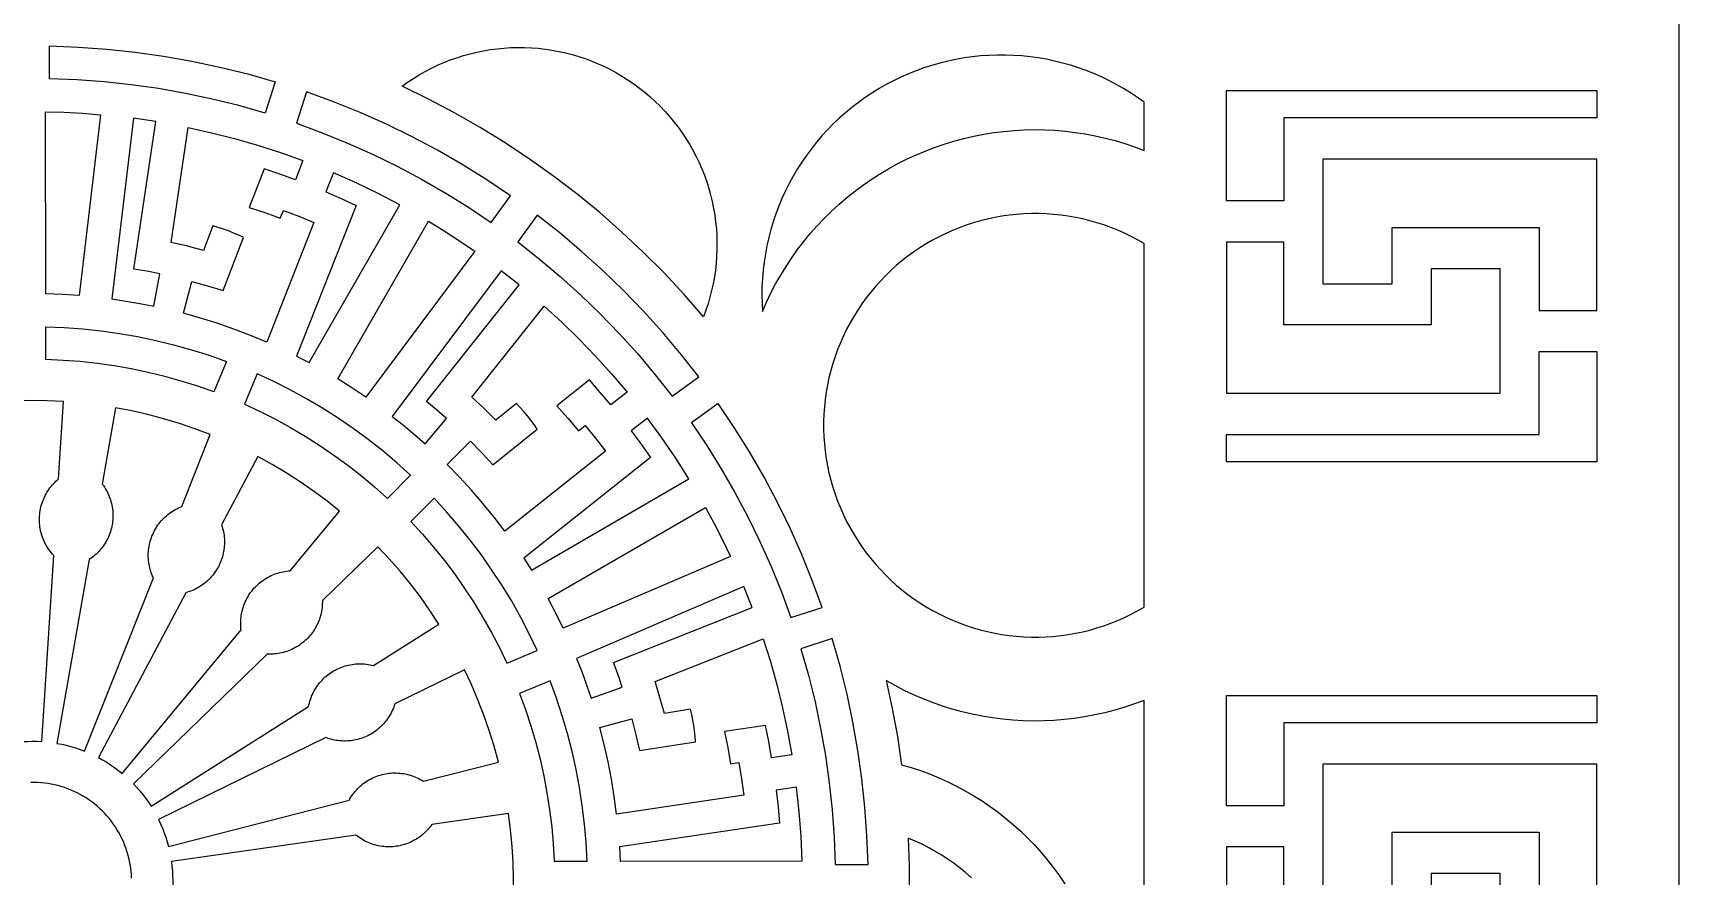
# Model space of a CAD drawing. Header units: millimetres. Extents: x 18407 to 19207, y 1 to 1601.
# Drawn here: x 18807.2 to 19207.2, y 802.7 to 1007.6 of the extents above; entities that cross this region are included whole.
import ezdxf

# ---------------------------------------------------------------- set-up
doc = ezdxf.new("R2010")
doc.units = ezdxf.units.MM
doc.layers.get('0').update_dxf_attribs({"color": 1, "true_color": 0xff0000})

msp = doc.modelspace()

# ---------------------------------------------------------------- linework, layer by layer
for points in [[(18407.23, 1.46), (19207.23, 1.46), (19207.23, 1601.46), (18407.23, 1601.46)], [(19187.23, 986.9), (19111.21, 986.9), (19111.21, 966.76), (19097.23, 966.76), (19097.23, 993.56), (19187.23, 993.56)], [(19187.23, 940.14), (19187.23, 976.88), (19120.67, 976.88), (19120.67, 946.62), (19137.5, 946.62), (19137.5, 960.29), (19173.25, 960.29), (19173.25, 940.14)], [(19097.23, 956.73), (19097.23, 920), (19163.79, 920), (19163.79, 950.26), (19146.96, 950.26), (19146.96, 936.59), (19111.21, 936.59), (19111.21, 956.73)], [(19097.23, 909.97), (19173.25, 909.97), (19173.25, 930.12), (19187.23, 930.12), (19187.23, 903.32), (19097.23, 903.32)], [(19187.23, 839.93), (19111.21, 839.93), (19111.21, 819.78), (19097.23, 819.78), (19097.23, 846.58), (19187.23, 846.58)], [(19187.23, 793.17), (19187.23, 829.9), (19120.67, 829.9), (19120.67, 799.64), (19137.5, 799.64), (19137.5, 813.31), (19173.25, 813.31), (19173.25, 793.17)], [(19097.23, 809.76), (19097.23, 773.02), (19163.79, 773.02), (19163.79, 803.29), (19146.96, 803.29), (19146.96, 789.61), (19111.21, 789.61), (19111.21, 809.76)]]:
    msp.add_lwpolyline(points, close=True)
for points in [[(18811.23, 996.39), (18811.23, 1004.39)], [(18811.23, 1004.39), (18818.2, 1004.13), (18825.15, 1003.64), (18832.08, 1002.9), (18838.98, 1001.93), (18845.85, 1000.72), (18852.67, 999.28), (18859.43, 997.6), (18866.13, 995.69)], [(18896.93, 994.62), (18898.29, 995.59), (18899.69, 996.51), (18901.11, 997.39), (18902.57, 998.21), (18904.05, 998.99), (18905.56, 999.71), (18907.1, 1000.38), (18908.65, 1000.99), (18910.23, 1001.55), (18911.82, 1002.06), (18913.44, 1002.51), (18915.06, 1002.9), (18916.7, 1003.23), (18918.35, 1003.51), (18920.01, 1003.73), (18921.67, 1003.89), (18923.34, 1004), (18925.02, 1004.04), (18926.69, 1004.03), (18928.36, 1003.96), (18930.03, 1003.83), (18931.69, 1003.64), (18933.35, 1003.4), (18934.99, 1003.09), (18936.63, 1002.73), (18938.25, 1002.32), (18939.85, 1001.84), (18941.44, 1001.32), (18943.01, 1000.73), (18944.55, 1000.09), (18946.08, 999.4), (18947.58, 998.66), (18949.05, 997.86), (18950.49, 997.01), (18951.9, 996.12), (18953.28, 995.17), (18954.63, 994.18), (18955.94, 993.14), (18957.21, 992.06), (18958.45, 990.93), (18959.64, 989.76), (18960.8, 988.54), (18961.91, 987.29), (18962.98, 986), (18964, 984.68), (18964.97, 983.32), (18965.9, 981.92), (18966.77, 980.5), (18967.6, 979.05), (18968.37, 977.56), (18969.1, 976.05), (18969.77, 974.52), (18970.38, 972.97), (18970.95, 971.39), (18971.45, 969.79), (18971.9, 968.18), (18972.3, 966.56), (18972.63, 964.92), (18972.91, 963.27), (18973.13, 961.61), (18973.3, 959.95), (18973.4, 958.28), (18973.45, 956.6), (18973.44, 954.93), (18973.37, 953.26), (18973.24, 951.59), (18973.06, 949.93), (18972.81, 948.27), (18972.51, 946.63), (18972.15, 944.99), (18971.74, 943.37), (18971.27, 941.77), (18970.74, 940.18), (18970.16, 938.61)], [(19077.23, 990.72), (19075.6, 991.89), (19073.92, 993), (19072.21, 994.06), (19070.46, 995.05), (19068.68, 995.99), (19066.87, 996.86), (19065.03, 997.67), (19063.16, 998.41), (19061.27, 999.09), (19059.36, 999.7), (19057.42, 1000.25), (19055.47, 1000.73), (19053.5, 1001.15), (19051.52, 1001.49), (19049.53, 1001.77), (19047.53, 1001.97), (19045.52, 1002.11), (19043.51, 1002.18), (19041.5, 1002.18), (19039.49, 1002.11), (19037.49, 1001.97), (19035.49, 1001.76), (19033.5, 1001.48), (19031.52, 1001.13), (19029.55, 1000.72), (19027.6, 1000.23), (19025.66, 999.68), (19023.75, 999.07), (19021.86, 998.39), (19019.99, 997.64), (19018.15, 996.83), (19016.34, 995.95), (19014.56, 995.02), (19012.82, 994.02), (19011.11, 992.96), (19009.43, 991.85), (19007.8, 990.68), (19006.21, 989.45), (19004.66, 988.16), (19003.16, 986.83), (19001.7, 985.44), (19000.29, 984.01), (18998.94, 982.52), (18997.63, 980.99), (18996.38, 979.42), (18995.18, 977.8), (18994.04, 976.15), (18992.96, 974.45), (18991.94, 972.72), (18990.98, 970.96), (18990.08, 969.16), (18989.24, 967.33), (18988.46, 965.48), (18987.75, 963.6), (18987.11, 961.69), (18986.53, 959.77), (18986.02, 957.82), (18985.58, 955.86), (18985.2, 953.89), (18984.89, 951.9), (18984.65, 949.9), (18984.48, 947.9), (18984.38, 945.89), (18984.35, 943.88), (18984.39, 941.87), (18984.5, 939.86)], [(18863.66, 988.08), (18857.26, 989.9), (18850.8, 991.5), (18844.29, 992.87), (18837.73, 994.03), (18831.14, 994.96), (18824.52, 995.66), (18817.88, 996.14), (18811.23, 996.39)], [(18866.13, 995.69), (18863.66, 988.08)], [(18873.74, 993.22), (18871.27, 985.61)], [(18923.27, 967.98), (18917.49, 971.87), (18911.57, 975.56), (18905.53, 979.04), (18899.38, 982.31), (18893.11, 985.36), (18886.75, 988.2), (18880.29, 990.82), (18873.74, 993.22)], [(18970.16, 938.61), (18965.46, 944), (18960.59, 949.23), (18955.55, 954.29), (18950.33, 959.18), (18944.96, 963.9), (18939.43, 968.43), (18933.75, 972.77), (18927.93, 976.92), (18921.98, 980.87), (18915.89, 984.62), (18909.69, 988.16), (18903.36, 991.5), (18896.93, 994.62)], [(18810.36, 944.17), (18810.32, 988.4)], [(18810.32, 988.4), (18814.78, 988.28), (18819.23, 988.04), (18823.68, 987.7)], [(19077.23, 979.02), (19077.23, 990.72)], [(18823.68, 987.7), (18818.45, 943.76)], [(18831.63, 986.83), (18826.41, 942.91)], [(18837.07, 986.03), (18831.63, 986.83)], [(18831.79, 950.19), (18837.07, 986.03)], [(18840.83, 956.61), (18844.94, 984.58)], [(18844.94, 984.58), (18850.62, 983.32), (18856.25, 981.89), (18861.84, 980.27), (18867.38, 978.49), (18872.85, 976.53)], [(18871.27, 985.61), (18877.52, 983.32), (18883.69, 980.81), (18889.76, 978.1), (18895.74, 975.18), (18901.62, 972.06), (18907.39, 968.73), (18913.04, 965.22), (18918.57, 961.51)], [(18984.5, 939.86), (18985.49, 942.13), (18986.56, 944.37), (18987.71, 946.56), (18988.93, 948.72), (18990.23, 950.83), (18991.6, 952.9), (18993.04, 954.92), (18994.54, 956.88), (18996.12, 958.8), (18997.76, 960.66), (18999.46, 962.46), (19001.22, 964.2), (19003.05, 965.88), (19004.93, 967.49), (19006.86, 969.04), (19008.85, 970.52), (19010.88, 971.94), (19012.97, 973.28), (19015.09, 974.55), (19017.26, 975.74), (19019.48, 976.86), (19021.72, 977.9), (19024.01, 978.87), (19026.32, 979.75), (19028.67, 980.56), (19031.04, 981.28), (19033.43, 981.92), (19035.84, 982.48), (19038.28, 982.95), (19040.72, 983.34), (19043.18, 983.65), (19045.65, 983.87), (19048.13, 984.01), (19050.6, 984.06), (19053.08, 984.02), (19055.56, 983.9), (19058.03, 983.69), (19060.49, 983.4), (19062.94, 983.03), (19065.37, 982.57), (19067.79, 982.02), (19070.19, 981.4), (19072.56, 980.69), (19074.91, 979.9), (19077.23, 979.02)], [(18872.85, 976.53), (18871.01, 971.88)], [(18863.46, 974.52), (18859.76, 965.16)], [(18871.01, 971.88), (18867.25, 973.24), (18863.46, 974.52)], [(18880.28, 973.57), (18878.44, 968.91)], [(18896.42, 965.78), (18891.13, 968.55), (18885.74, 971.14), (18880.28, 973.57)], [(18878.44, 968.91), (18882.11, 967.31), (18885.74, 965.62)], [(18859.76, 965.16), (18863.56, 963.89), (18867.32, 962.53)], [(18867.32, 962.53), (18868.08, 964.44)], [(18868.08, 964.44), (18871.81, 963), (18875.51, 961.47)], [(18885.74, 965.62), (18871.3, 929.02)], [(18874.34, 927.45), (18896.42, 965.78)], [(18918.57, 961.51), (18923.27, 967.98)], [(18850.97, 960.71), (18848.66, 954.7)], [(18858.43, 957.84), (18857.23, 958.41), (18856, 958.94), (18854.76, 959.44), (18853.51, 959.9), (18852.24, 960.32), (18850.97, 960.71)], [(18875.51, 961.47), (18864.04, 932.42)], [(18881.29, 923.49), (18903.37, 961.82)], [(18903.37, 961.82), (18907.17, 959.48), (18910.91, 957.04), (18914.6, 954.53)], [(18929.74, 963.28), (18925.04, 956.81)], [(18969.05, 923.98), (18964.75, 929.46), (18960.26, 934.79), (18955.59, 939.97), (18950.75, 944.98), (18945.74, 949.82), (18940.56, 954.49), (18935.23, 958.98), (18929.74, 963.28)], [(19077.23, 956.37), (19075.67, 957.26), (19074.09, 958.1), (19072.47, 958.89), (19070.83, 959.61), (19069.17, 960.28), (19067.48, 960.89), (19065.77, 961.44), (19064.05, 961.93), (19062.31, 962.37), (19060.55, 962.74), (19058.78, 963.04), (19057, 963.29), (19055.22, 963.48), (19053.43, 963.6), (19051.64, 963.66), (19049.84, 963.66), (19048.05, 963.59), (19046.26, 963.46), (19044.47, 963.27), (19042.7, 963.02), (19040.93, 962.71), (19039.18, 962.33), (19037.43, 961.89), (19035.71, 961.4), (19034, 960.84), (19032.32, 960.23), (19030.66, 959.55), (19029.02, 958.82), (19027.4, 958.03), (19025.82, 957.19), (19024.27, 956.29), (19022.75, 955.34), (19021.26, 954.33), (19019.81, 953.28), (19018.4, 952.17), (19017.02, 951.01), (19015.69, 949.81), (19014.4, 948.57), (19013.15, 947.27), (19011.95, 945.94), (19010.8, 944.56), (19009.7, 943.15), (19008.64, 941.7), (19007.64, 940.21), (19006.69, 938.69), (19005.8, 937.13), (19004.95, 935.55), (19004.17, 933.93), (19003.44, 932.29), (19002.77, 930.63), (19002.15, 928.94), (19001.6, 927.24), (19001.11, 925.51), (19000.67, 923.77), (19000.3, 922.01), (18999.99, 920.25), (18999.74, 918.47), (18999.55, 916.69), (18999.43, 914.9), (18999.36, 913.1), (18999.36, 911.31), (18999.43, 909.51), (18999.55, 907.72), (18999.74, 905.94), (18999.99, 904.16), (19000.3, 902.39), (19000.67, 900.64), (19001.11, 898.9), (19001.6, 897.17), (19002.15, 895.47), (19002.77, 893.78), (19003.44, 892.12), (19004.17, 890.48), (19004.95, 888.86), (19005.8, 887.28), (19006.69, 885.72), (19007.64, 884.2), (19008.64, 882.71), (19009.7, 881.26), (19010.8, 879.85), (19011.95, 878.47), (19013.15, 877.14), (19014.4, 875.84), (19015.69, 874.6), (19017.02, 873.39), (19018.4, 872.24), (19019.81, 871.13), (19021.26, 870.08), (19022.75, 869.07), (19024.27, 868.12), (19025.82, 867.22), (19027.4, 866.38), (19029.02, 865.59), (19030.66, 864.86), (19032.32, 864.18), (19034, 863.57), (19035.71, 863.01), (19037.43, 862.51), (19039.18, 862.08), (19040.93, 861.7), (19042.7, 861.39), (19044.47, 861.14), (19046.26, 860.95), (19048.05, 860.82), (19049.84, 860.75), (19051.64, 860.75), (19053.43, 860.81), (19055.22, 860.93), (19057, 861.12), (19058.78, 861.36), (19060.55, 861.67), (19062.31, 862.04), (19064.05, 862.47), (19065.77, 862.97), (19067.48, 863.52), (19069.17, 864.13), (19070.83, 864.8), (19072.47, 865.52), (19074.09, 866.31), (19075.67, 867.15), (19077.23, 868.04)], [(18848.66, 954.7), (18844.76, 955.71), (18840.83, 956.61)], [(18853.48, 944.94), (18858.43, 957.84)], [(18925.04, 956.81), (18930.27, 952.7), (18935.37, 948.41), (18940.31, 943.95), (18945.09, 939.32), (18949.72, 934.54), (18954.18, 929.6), (18958.47, 924.51), (18962.58, 919.27)], [(19077.23, 868.04), (19077.23, 956.37)], [(18914.6, 954.53), (18888.1, 919.09)], [(18838.06, 949.02), (18834.93, 949.64), (18831.79, 950.19)], [(18836.6, 941.15), (18838.06, 949.02)], [(18921.05, 949.79), (18894.56, 914.37)], [(18925.36, 946.38), (18921.05, 949.79)], [(18818.45, 943.76), (18814.41, 944.03), (18810.36, 944.17)], [(18843.8, 939.44), (18845.85, 947.18)], [(18845.85, 947.18), (18849.68, 946.11), (18853.48, 944.94)], [(18902.87, 917.98), (18925.36, 946.38)], [(18826.41, 942.91), (18829.82, 942.41), (18833.22, 941.82), (18836.6, 941.15)], [(18913.9, 919.03), (18931.45, 941.19)], [(18931.45, 941.19), (18935.74, 937.26), (18939.9, 933.2), (18943.93, 929.01), (18947.83, 924.7), (18951.6, 920.27)], [(18810.37, 928.17), (18810.37, 936.17)], [(18810.37, 936.17), (18814.85, 935.99), (18819.33, 935.66), (18823.8, 935.18), (18828.25, 934.56), (18832.67, 933.78), (18837.07, 932.86), (18841.43, 931.79), (18845.75, 930.58), (18850.03, 929.23), (18854.27, 927.73)], [(18864.04, 932.42), (18860.08, 934.06), (18856.07, 935.59), (18852.02, 937), (18847.93, 938.28), (18843.8, 939.44)], [(18851.21, 920.33), (18847.27, 921.72), (18843.29, 922.97), (18839.26, 924.09), (18835.21, 925.08), (18831.12, 925.94), (18827, 926.65), (18822.87, 927.24), (18818.71, 927.69), (18814.55, 928), (18810.37, 928.17)], [(18871.3, 929.02), (18874.34, 927.45)], [(18854.27, 927.73), (18851.21, 920.33)], [(18861.68, 924.72), (18858.62, 917.32)], [(18899.01, 900.12), (18895.67, 903.12), (18892.23, 906.01), (18888.7, 908.79), (18885.08, 911.44), (18881.37, 913.98), (18877.58, 916.38), (18873.71, 918.66), (18869.77, 920.82), (18865.76, 922.83), (18861.68, 924.72)], [(18888.1, 919.09), (18884.73, 921.34), (18881.29, 923.49)], [(18942.45, 923.23), (18934.57, 916.96)], [(18947.68, 917.16), (18945.1, 920.22), (18942.45, 923.23)], [(18951.6, 920.27), (18947.68, 917.16)], [(18962.58, 919.27), (18969.05, 923.98)], [(18814.69, 917.97), (18810.7, 918.16), (18806.71, 918.21), (18802.72, 918.12), (18798.74, 917.9), (18794.76, 917.54), (18790.8, 917.05)], [(18813.48, 899.19), (18814.69, 917.97)], [(18827.33, 916.46), (18824.09, 897.93)], [(18850.32, 909.96), (18846.59, 911.37), (18842.81, 912.65), (18838.99, 913.8), (18835.13, 914.82), (18831.24, 915.71), (18827.33, 916.46)], [(18858.62, 917.32), (18862.41, 915.56), (18866.14, 913.68), (18869.81, 911.68), (18873.41, 909.56), (18876.93, 907.32), (18880.38, 904.97), (18883.75, 902.5), (18887.04, 899.92), (18890.24, 897.24), (18893.35, 894.45)], [(18907.71, 913.84), (18905.31, 915.94), (18902.87, 917.98)], [(18919.73, 913.46), (18916.85, 916.28), (18913.9, 919.03)], [(18924.73, 917.5), (18919.73, 913.46)], [(18929.76, 911.29), (18929, 912.38), (18928.21, 913.46), (18927.38, 914.51), (18926.53, 915.53), (18925.64, 916.53), (18924.73, 917.5)], [(18934.57, 916.96), (18937.22, 913.96), (18939.81, 910.91)], [(18973.75, 917.5), (18967.28, 912.8)], [(18998.99, 867.97), (18996.59, 874.52), (18993.97, 880.98), (18991.13, 887.34), (18988.07, 893.61), (18984.8, 899.76), (18981.32, 905.8), (18977.64, 911.72), (18973.75, 917.5)], [(18894.56, 914.37), (18897.27, 912.23), (18899.92, 910.02), (18902.51, 907.75)], [(18902.51, 907.75), (18907.71, 913.84)], [(18939.81, 910.91), (18941.41, 912.18)], [(18941.41, 912.18), (18943.92, 909.07), (18946.36, 905.9)], [(18956.55, 913.98), (18952.63, 910.87)], [(18966.63, 899.17), (18963.43, 904.21), (18960.07, 909.15), (18956.55, 913.98)], [(18967.28, 912.8), (18970.99, 907.27), (18974.5, 901.62), (18977.82, 895.85), (18980.95, 889.97), (18983.87, 883.99), (18986.58, 877.92), (18989.09, 871.75), (18991.38, 865.5)], [(18843.38, 892.47), (18850.32, 909.96)], [(18907.89, 902.67), (18913.53, 908.35)], [(18913.53, 908.35), (18916.31, 905.5), (18919.02, 902.59)], [(18919.02, 902.59), (18929.76, 911.29)], [(18952.63, 910.87), (18955, 907.65), (18957.3, 904.37)], [(18861.88, 904.63), (18853.07, 888)], [(18881.74, 891.34), (18878.63, 893.83), (18875.43, 896.22), (18872.15, 898.49), (18868.8, 900.65), (18865.37, 902.7), (18861.88, 904.63)], [(18946.36, 905.9), (18921.9, 886.47)], [(18957.3, 904.37), (18926.49, 879.9)], [(18893.35, 894.45), (18899.01, 900.12)], [(18921.9, 886.47), (18919.3, 889.88), (18916.59, 893.2), (18913.79, 896.44), (18910.89, 899.6), (18907.89, 902.67)], [(18812.29, 880.59), (18812, 880.91), (18811.72, 881.25), (18811.45, 881.59), (18811.19, 881.94), (18810.94, 882.29), (18810.7, 882.66), (18810.48, 883.04), (18810.27, 883.42), (18810.08, 883.81), (18809.89, 884.2), (18809.72, 884.6), (18809.57, 885.01), (18809.43, 885.42), (18809.3, 885.84), (18809.19, 886.26), (18809.09, 886.68), (18809.01, 887.11), (18808.94, 887.54), (18808.88, 887.97), (18808.84, 888.41), (18808.82, 888.84), (18808.81, 889.28), (18808.82, 889.71), (18808.84, 890.15), (18808.87, 890.58), (18808.92, 891.02), (18808.99, 891.45), (18809.07, 891.88), (18809.16, 892.3), (18809.27, 892.72), (18809.39, 893.14), (18809.53, 893.55), (18809.68, 893.96), (18809.85, 894.37), (18810.03, 894.76), (18810.22, 895.15), (18810.42, 895.54), (18810.64, 895.91), (18810.87, 896.28), (18811.12, 896.64), (18811.37, 897), (18811.64, 897.34), (18811.92, 897.67), (18812.21, 898), (18812.52, 898.31), (18812.83, 898.61), (18813.15, 898.91), (18813.48, 899.19)], [(18824.09, 897.93), (18824.34, 897.57), (18824.59, 897.21), (18824.82, 896.85), (18825.04, 896.47), (18825.25, 896.09), (18825.44, 895.7), (18825.62, 895.3), (18825.79, 894.9), (18825.94, 894.49), (18826.08, 894.08), (18826.2, 893.66), (18826.31, 893.24), (18826.41, 892.81), (18826.49, 892.38), (18826.56, 891.95), (18826.61, 891.52), (18826.64, 891.09), (18826.67, 890.65), (18826.67, 890.22), (18826.66, 889.78), (18826.64, 889.35), (18826.6, 888.91), (18826.55, 888.48), (18826.48, 888.05), (18826.4, 887.62), (18826.3, 887.2), (18826.19, 886.78), (18826.07, 886.36), (18825.93, 885.95), (18825.77, 885.54), (18825.6, 885.14), (18825.42, 884.74), (18825.23, 884.35), (18825.02, 883.97), (18824.8, 883.59), (18824.56, 883.23), (18824.32, 882.87), (18824.06, 882.52), (18823.79, 882.18), (18823.51, 881.84), (18823.21, 881.52), (18822.91, 881.21), (18822.6, 880.91), (18822.27, 880.62), (18821.94, 880.34), (18821.59, 880.07), (18821.24, 879.81), (18820.88, 879.57)], [(18928.34, 877.01), (18966.63, 899.17)], [(18836.5, 875.16), (18836.32, 875.55), (18836.15, 875.95), (18836, 876.36), (18835.86, 876.78), (18835.74, 877.19), (18835.63, 877.61), (18835.53, 878.04), (18835.45, 878.47), (18835.38, 878.9), (18835.33, 879.33), (18835.29, 879.76), (18835.27, 880.2), (18835.27, 880.63), (18835.27, 881.07), (18835.3, 881.51), (18835.33, 881.94), (18835.39, 882.37), (18835.45, 882.8), (18835.54, 883.23), (18835.63, 883.65), (18835.74, 884.08), (18835.87, 884.49), (18836.01, 884.91), (18836.16, 885.31), (18836.33, 885.71), (18836.51, 886.11), (18836.71, 886.5), (18836.92, 886.88), (18837.14, 887.26), (18837.37, 887.63), (18837.62, 887.99), (18837.87, 888.34), (18838.14, 888.68), (18838.43, 889.01), (18838.72, 889.33), (18839.02, 889.64), (18839.34, 889.95), (18839.66, 890.24), (18840, 890.52), (18840.34, 890.78), (18840.69, 891.04), (18841.05, 891.28), (18841.42, 891.51), (18841.8, 891.73), (18842.18, 891.94), (18842.58, 892.13), (18842.97, 892.31), (18843.38, 892.47)], [(18904.7, 894.5), (18899.05, 888.83)], [(18929.78, 857.49), (18927.84, 861.54), (18925.77, 865.53), (18923.57, 869.44), (18921.24, 873.28), (18918.78, 877.04), (18916.2, 880.71), (18913.5, 884.3), (18910.68, 887.8), (18907.75, 891.2), (18904.7, 894.5)], [(18932.39, 870.11), (18970.67, 892.26)], [(18970.67, 892.26), (18972.79, 888.33), (18974.81, 884.36), (18976.75, 880.34)], [(18869.73, 876.85), (18881.74, 891.34)], [(18899.05, 888.83), (18901.88, 885.76), (18904.6, 882.6), (18907.22, 879.34), (18909.74, 876.01), (18912.14, 872.59), (18914.42, 869.09), (18916.59, 865.52), (18918.65, 861.89), (18920.58, 858.18), (18922.38, 854.42)], [(18853.07, 888), (18853.21, 887.58), (18853.33, 887.16), (18853.44, 886.74), (18853.53, 886.32), (18853.61, 885.89), (18853.67, 885.46), (18853.72, 885.02), (18853.75, 884.59), (18853.77, 884.15), (18853.78, 883.72), (18853.77, 883.28), (18853.74, 882.85), (18853.7, 882.41), (18853.64, 881.98), (18853.57, 881.55), (18853.49, 881.13), (18853.39, 880.7), (18853.28, 880.28), (18853.15, 879.86), (18853.01, 879.45), (18852.85, 879.05), (18852.68, 878.65), (18852.5, 878.25), (18852.3, 877.86), (18852.09, 877.48), (18851.86, 877.11), (18851.63, 876.74), (18851.38, 876.38), (18851.12, 876.03), (18850.85, 875.69), (18850.56, 875.36), (18850.27, 875.04), (18849.96, 874.73), (18849.65, 874.43), (18849.32, 874.15), (18848.98, 873.87), (18848.64, 873.6), (18848.28, 873.35), (18847.92, 873.11), (18847.55, 872.88), (18847.17, 872.66), (18846.79, 872.46), (18846.39, 872.27), (18846, 872.1), (18845.59, 871.93), (18845.18, 871.79), (18844.77, 871.65), (18844.35, 871.53)], [(18809.4, 835.37), (18812.29, 880.59)], [(18891.08, 882.69), (18877.57, 869.6)], [(18905.87, 863.91), (18903.68, 867.25), (18901.37, 870.5), (18898.96, 873.68), (18896.44, 876.77), (18893.81, 879.78), (18891.08, 882.69)], [(18976.75, 880.34), (18936.08, 862.9)], [(18820.88, 879.57), (18813.08, 834.93)], [(18857.84, 862.5), (18857.79, 862.94), (18857.76, 863.37), (18857.74, 863.81), (18857.73, 864.24), (18857.74, 864.68), (18857.77, 865.11), (18857.81, 865.55), (18857.86, 865.98), (18857.93, 866.41), (18858.02, 866.84), (18858.12, 867.26), (18858.23, 867.68), (18858.36, 868.1), (18858.5, 868.51), (18858.66, 868.92), (18858.83, 869.32), (18859.01, 869.71), (18859.21, 870.1), (18859.42, 870.48), (18859.64, 870.86), (18859.88, 871.22), (18860.13, 871.58), (18860.39, 871.93), (18860.66, 872.27), (18860.94, 872.6), (18861.24, 872.92), (18861.54, 873.23), (18861.86, 873.53), (18862.19, 873.82), (18862.52, 874.1), (18862.87, 874.36), (18863.22, 874.61), (18863.58, 874.86), (18863.95, 875.09), (18864.33, 875.3), (18864.72, 875.5), (18865.11, 875.69), (18865.51, 875.87), (18865.91, 876.03), (18866.32, 876.18), (18866.74, 876.31), (18867.15, 876.43), (18867.58, 876.54), (18868, 876.63), (18868.43, 876.71), (18868.86, 876.77), (18869.3, 876.82), (18869.73, 876.85)], [(18926.49, 879.9), (18928.34, 877.01)], [(18819.77, 833.04), (18836.5, 875.16)], [(18979.96, 873.01), (18939.32, 855.58)], [(18981.99, 867.9), (18979.96, 873.01)], [(18844.35, 871.53), (18823.13, 831.48)], [(18877.57, 869.6), (18877.57, 869.16), (18877.55, 868.72), (18877.53, 868.29), (18877.48, 867.86), (18877.43, 867.42), (18877.35, 867), (18877.27, 866.57), (18877.16, 866.14), (18877.05, 865.73), (18876.92, 865.31), (18876.77, 864.9), (18876.61, 864.49), (18876.44, 864.09), (18876.25, 863.7), (18876.06, 863.31), (18875.84, 862.93), (18875.62, 862.56), (18875.38, 862.19), (18875.13, 861.84), (18874.87, 861.49), (18874.59, 861.15), (18874.31, 860.82), (18874.01, 860.51), (18873.7, 860.2), (18873.38, 859.9), (18873.05, 859.61), (18872.72, 859.34), (18872.37, 859.07), (18872.01, 858.82), (18871.65, 858.58), (18871.28, 858.36), (18870.9, 858.14), (18870.51, 857.94), (18870.12, 857.76), (18869.72, 857.58), (18869.31, 857.42), (18868.9, 857.28), (18868.49, 857.14), (18868.07, 857.03), (18867.65, 856.92), (18867.22, 856.84), (18866.79, 856.76), (18866.36, 856.7), (18865.92, 856.66), (18865.49, 856.63), (18865.05, 856.62), (18864.62, 856.62), (18864.18, 856.63)], [(18936.08, 862.9), (18934.28, 866.53), (18932.39, 870.11)], [(18948.32, 854.55), (18981.99, 867.9)], [(18991.38, 865.5), (18998.99, 867.97)], [(18828.91, 827.62), (18857.84, 862.5)], [(18889.97, 853.84), (18905.87, 863.91)], [(18958.39, 849.94), (18984.68, 860.36)], [(18984.68, 860.36), (18986.42, 854.82), (18987.99, 849.22), (18989.39, 843.57), (18990.61, 837.89), (18991.66, 832.17)], [(19001.46, 860.37), (18993.85, 857.89)], [(19010.16, 805.46), (19009.9, 812.43), (19009.4, 819.38), (19008.67, 826.31), (19007.7, 833.21), (19006.49, 840.08), (19005.05, 846.9), (19003.37, 853.66), (19001.46, 860.37)], [(18864.18, 856.63), (18831.63, 825.1)], [(18922.38, 854.42), (18929.78, 857.49)], [(18993.85, 857.89), (18995.67, 851.49), (18997.27, 845.03), (18998.64, 838.52), (18999.8, 831.96), (19000.73, 825.37), (19001.43, 818.75), (19001.91, 812.11), (19002.16, 805.46)], [(18874.23, 843.88), (18874.31, 844.3), (18874.41, 844.73), (18874.53, 845.15), (18874.66, 845.56), (18874.81, 845.97), (18874.96, 846.38), (18875.14, 846.78), (18875.32, 847.17), (18875.52, 847.56), (18875.73, 847.94), (18875.96, 848.31), (18876.2, 848.68), (18876.45, 849.04), (18876.71, 849.38), (18876.98, 849.72), (18877.27, 850.05), (18877.57, 850.37), (18877.87, 850.68), (18878.19, 850.98), (18878.52, 851.26), (18878.86, 851.54), (18879.2, 851.8), (18879.56, 852.05), (18879.92, 852.29), (18880.3, 852.52), (18880.68, 852.73), (18881.06, 852.93), (18881.46, 853.12), (18881.85, 853.3), (18882.26, 853.45), (18882.67, 853.6), (18883.09, 853.73), (18883.5, 853.85), (18883.93, 853.95), (18884.35, 854.04), (18884.78, 854.12), (18885.22, 854.17), (18885.65, 854.22), (18886.08, 854.25), (18886.52, 854.26), (18886.95, 854.26), (18887.39, 854.25), (18887.82, 854.22), (18888.26, 854.17), (18888.69, 854.11), (18889.12, 854.04), (18889.54, 853.95), (18889.97, 853.84)], [(18912.08, 852.8), (18895.18, 844.53)], [(18920.34, 830.37), (18919.28, 834.22), (18918.1, 838.03), (18916.78, 841.8), (18915.34, 845.52), (18913.77, 849.19), (18912.08, 852.8)], [(18939.32, 855.58), (18940.59, 852.37), (18941.78, 849.14), (18942.89, 845.87)], [(18950.43, 848.54), (18949.41, 851.56), (18948.32, 854.55)], [(18932.88, 850.12), (18925.49, 847.05)], [(18941.89, 806.33), (18941.65, 810.81), (18941.26, 815.29), (18940.73, 819.74), (18940.05, 824.18), (18939.21, 828.6), (18938.24, 832.98), (18937.11, 837.33), (18935.85, 841.64), (18934.44, 845.9), (18932.88, 850.12)], [(18942.89, 845.87), (18950.43, 848.54)], [(18960.66, 842.2), (18959.57, 846.09), (18958.39, 849.94)], [(19077.23, 845.38), (19074.89, 844.5), (19072.52, 843.71), (19070.12, 842.99), (19067.7, 842.36), (19065.25, 841.82), (19062.79, 841.36), (19060.32, 840.98), (19057.83, 840.7), (19055.34, 840.5), (19052.84, 840.38), (19050.34, 840.35), (19047.84, 840.41), (19045.34, 840.56), (19042.85, 840.8), (19040.37, 841.12), (19037.9, 841.52), (19035.44, 842.02), (19033.01, 842.59), (19030.6, 843.26), (19028.21, 844), (19025.85, 844.83), (19023.52, 845.74), (19021.22, 846.73), (19018.96, 847.8), (19016.73, 848.95), (19014.55, 850.18)], [(19014.55, 850.18), (19016.03, 843.4), (19017.28, 836.59), (19018.31, 829.74)], [(18895.18, 844.53), (18895.05, 844.11), (18894.9, 843.7), (18894.74, 843.3), (18894.56, 842.9), (18894.37, 842.5), (18894.17, 842.12), (18893.96, 841.74), (18893.73, 841.37), (18893.49, 841.01), (18893.24, 840.65), (18892.97, 840.3), (18892.7, 839.97), (18892.41, 839.64), (18892.11, 839.32), (18891.8, 839.02), (18891.48, 838.72), (18891.15, 838.44), (18890.81, 838.16), (18890.46, 837.9), (18890.11, 837.65), (18889.74, 837.42), (18889.37, 837.19), (18888.99, 836.98), (18888.6, 836.78), (18888.2, 836.6), (18887.8, 836.43), (18887.4, 836.27), (18886.99, 836.12), (18886.57, 836), (18886.15, 835.88), (18885.73, 835.78), (18885.3, 835.69), (18884.87, 835.62), (18884.44, 835.57), (18884, 835.53), (18883.57, 835.5), (18883.13, 835.49), (18882.7, 835.49), (18882.26, 835.51), (18881.83, 835.54), (18881.39, 835.59), (18880.96, 835.65), (18880.53, 835.73), (18880.11, 835.82), (18879.69, 835.93), (18879.27, 836.05), (18878.85, 836.18), (18878.44, 836.33)], [(18925.49, 847.05), (18926.93, 843.12), (18928.24, 839.16), (18929.42, 835.15), (18930.46, 831.1), (18931.37, 827.03), (18932.14, 822.92), (18932.78, 818.8), (18933.29, 814.65), (18933.65, 810.49), (18933.88, 806.32)], [(19077.23, 758.8), (19077.23, 845.38)], [(18835.93, 819.64), (18874.23, 843.88)], [(18945.01, 838.78), (18952.73, 840.88)], [(18952.73, 840.88), (18953.72, 837.02), (18954.61, 833.15)], [(18967.01, 843.21), (18960.66, 842.2)], [(18968.26, 835.31), (18968.15, 836.64), (18968, 837.96), (18967.81, 839.29), (18967.58, 840.6), (18967.31, 841.91), (18967.01, 843.21)], [(18878.44, 836.33), (18837.74, 816.4)], [(18949.04, 817.75), (18948.49, 822), (18947.81, 826.23), (18947, 830.44), (18946.07, 834.62), (18945.01, 838.78)], [(18985.22, 839.3), (18975.26, 837.82)], [(18975.26, 837.82), (18976.06, 833.9), (18976.77, 829.96)], [(18986.71, 831.43), (18986.01, 835.38), (18985.22, 839.3)], [(18802.45, 835.1), (18803.6, 835.24), (18804.76, 835.35), (18805.92, 835.41), (18807.08, 835.44), (18808.24, 835.42), (18809.4, 835.37)], [(18813.08, 834.93), (18814.22, 834.71), (18815.35, 834.45), (18816.47, 834.15), (18817.58, 833.82), (18818.68, 833.45), (18819.77, 833.04)], [(18954.61, 833.15), (18968.26, 835.31)], [(18991.66, 832.17), (18986.71, 831.43)], [(18823.13, 831.48), (18824.15, 830.92), (18825.15, 830.33), (18826.12, 829.7), (18827.08, 829.04), (18828.01, 828.34), (18828.91, 827.62)], [(18902.1, 825.71), (18920.34, 830.37)], [(18976.77, 829.96), (18978.8, 830.26)], [(18978.8, 830.26), (18979.41, 826.3), (18979.94, 822.34)], [(19018.31, 829.74), (19020.61, 829.06), (19022.88, 828.31), (19025.12, 827.48), (19027.34, 826.58), (19029.52, 825.6), (19031.67, 824.54), (19033.78, 823.41), (19035.84, 822.21), (19037.87, 820.93), (19039.85, 819.59), (19041.78, 818.18), (19043.67, 816.7), (19045.5, 815.16), (19047.27, 813.56), (19048.99, 811.89), (19050.65, 810.17), (19052.25, 808.39), (19053.79, 806.56), (19055.26, 804.67), (19056.67, 802.73), (19058.01, 800.75)], [(18831.19, 802.17), (18831.15, 803), (18831.09, 803.83), (18830.99, 804.66), (18830.86, 805.48), (18830.71, 806.3), (18830.53, 807.11), (18830.32, 807.92), (18830.08, 808.72), (18829.81, 809.5), (18829.52, 810.28), (18829.2, 811.05), (18828.86, 811.81), (18828.48, 812.55), (18828.09, 813.28), (18827.66, 814), (18827.22, 814.7), (18826.74, 815.39), (18826.25, 816.06), (18825.73, 816.71), (18825.19, 817.34), (18824.63, 817.95), (18824.05, 818.55), (18823.44, 819.12), (18822.82, 819.67), (18822.18, 820.2), (18821.52, 820.71), (18820.84, 821.2), (18820.15, 821.66), (18819.44, 822.09), (18818.72, 822.5), (18817.98, 822.89), (18817.23, 823.25), (18816.47, 823.58), (18815.7, 823.89), (18814.91, 824.17), (18814.12, 824.42), (18813.32, 824.65), (18812.51, 824.85), (18811.69, 825.02), (18810.87, 825.16), (18810.05, 825.27), (18809.22, 825.35), (18808.39, 825.41), (18807.56, 825.43), (18806.73, 825.43)], [(18831.63, 825.1), (18832.43, 824.25), (18833.19, 823.38), (18833.92, 822.48), (18834.63, 821.55), (18835.3, 820.61), (18835.93, 819.64)], [(18884.05, 821.1), (18884.27, 821.48), (18884.5, 821.85), (18884.74, 822.21), (18884.99, 822.57), (18885.25, 822.91), (18885.53, 823.25), (18885.82, 823.58), (18886.12, 823.9), (18886.42, 824.2), (18886.74, 824.5), (18887.07, 824.78), (18887.41, 825.06), (18887.76, 825.32), (18888.12, 825.57), (18888.48, 825.81), (18888.86, 826.03), (18889.24, 826.24), (18889.63, 826.44), (18890.02, 826.62), (18890.42, 826.8), (18890.83, 826.95), (18891.24, 827.1), (18891.65, 827.23), (18892.07, 827.34), (18892.5, 827.44), (18892.92, 827.53), (18893.35, 827.6), (18893.79, 827.66), (18894.22, 827.7), (18894.65, 827.73), (18895.09, 827.74), (18895.53, 827.73), (18895.96, 827.72), (18896.39, 827.68), (18896.83, 827.64), (18897.26, 827.57), (18897.69, 827.5), (18898.11, 827.4), (18898.54, 827.3), (18898.95, 827.18), (18899.37, 827.04), (18899.78, 826.89), (18900.18, 826.73), (18900.58, 826.55), (18900.97, 826.36), (18901.36, 826.16), (18901.73, 825.94), (18902.1, 825.71)], [(18992.8, 824.25), (18987.86, 823.52)], [(18994.13, 806.38), (18993.88, 812.35), (18993.44, 818.31), (18992.8, 824.25)], [(18840.15, 809.88), (18884.05, 821.1)], [(18979.94, 822.34), (18949.04, 817.75)], [(18987.86, 823.52), (18988.3, 819.54), (18988.65, 815.55)], [(18837.74, 816.4), (18838.24, 815.35), (18838.69, 814.28), (18839.11, 813.2), (18839.49, 812.1), (18839.84, 811), (18840.15, 809.88)], [(18922.81, 817.89), (18904.18, 815.24)], [(18923.74, 794.01), (18923.92, 797.99), (18923.97, 801.98), (18923.89, 805.97), (18923.67, 809.96), (18923.31, 813.93), (18922.81, 817.89)], [(18885.73, 812.62), (18840.87, 806.24)], [(18904.18, 815.24), (18903.93, 814.89), (18903.66, 814.54), (18903.38, 814.21), (18903.09, 813.88), (18902.79, 813.57), (18902.48, 813.26), (18902.16, 812.97), (18901.83, 812.69), (18901.49, 812.41), (18901.14, 812.16), (18900.78, 811.91), (18900.41, 811.67), (18900.04, 811.45), (18899.65, 811.24), (18899.27, 811.05), (18898.87, 810.86), (18898.47, 810.69), (18898.06, 810.54), (18897.65, 810.4), (18897.23, 810.27), (18896.81, 810.16), (18896.39, 810.06), (18895.96, 809.98), (18895.53, 809.91), (18895.1, 809.86), (18894.66, 809.82), (18894.23, 809.79), (18893.79, 809.78), (18893.36, 809.79), (18892.92, 809.81), (18892.49, 809.84), (18892.06, 809.89), (18891.62, 809.96), (18891.2, 810.04), (18890.77, 810.13), (18890.35, 810.24), (18889.93, 810.37), (18889.52, 810.5), (18889.11, 810.66), (18888.71, 810.82), (18888.31, 811), (18887.92, 811.19), (18887.54, 811.4), (18887.16, 811.62), (18886.79, 811.85), (18886.43, 812.09), (18886.08, 812.35), (18885.73, 812.62)], [(18988.65, 815.55), (18949.73, 809.76)], [(18949.73, 809.76), (18949.89, 806.33)], [(19019.94, 811.89), (19020.17, 805.06), (19020.17, 798.23), (19019.96, 791.4), (19019.53, 784.58), (19018.88, 777.78)], [(19035.33, 802.24), (19033.95, 803.44), (19032.54, 804.59), (19031.08, 805.69), (19029.59, 806.74), (19028.06, 807.74), (19026.49, 808.68), (19024.9, 809.57), (19023.27, 810.4), (19021.62, 811.17), (19019.94, 811.89)], [(18840.87, 806.24), (18841.01, 805.09), (18841.11, 803.93), (18841.18, 802.77), (18841.2, 801.61), (18841.19, 800.45), (18841.13, 799.29)], [(18933.88, 806.32), (18941.89, 806.33)], [(18949.89, 806.33), (18994.13, 806.38)], [(19002.16, 805.46), (19010.16, 805.46)]]:
    msp.add_lwpolyline(points)

doc.saveas('drawing.dxf')
